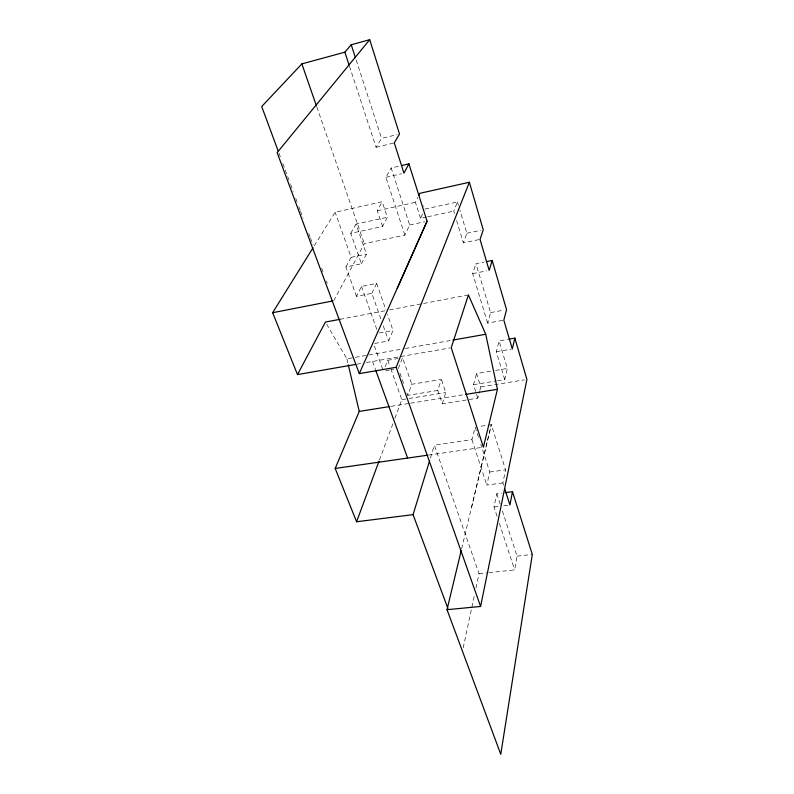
<?xml version="1.0" encoding="UTF-8"?>
<svg xmlns="http://www.w3.org/2000/svg" width="794" height="794" viewBox="0 0 794 794"><rect width="100%" height="100%" fill="white"/><g stroke="black" fill="none" stroke-linecap="round" stroke-linejoin="round"><path stroke-width="0.6" stroke-dasharray="3.97 2.98" d="M488.846 572.643L514.641 569.913L517.043 556.128L502.155 510.214M503.614 485.253L502.88 482.931L505.589 469.859L491.317 424.671L478.653 426.577M497.054 516.299L493.997 506.979L496.816 493.729L501.639 493.114M463.2 647.864L474.425 595.222M475.963 588.046L479.02 573.685L434.358 445.176L471.934 439.678L475.199 427.093L479.308 439.757M502.88 482.931L486.811 485.055L489.769 472.013L480.807 444.362M497.52 380.753L504.726 379.582L507.346 368.456L499.089 340.884L507.574 339.405M471.567 507.267L491.317 424.671L461.463 549.438M504.726 379.582L496.3 351.722L499.089 340.884M437.772 390.469L407.759 395.343L411.778 384.286L441.375 379.383L437.772 390.469L442.258 403.789L477.789 398.161L479.586 391.412M479.884 390.281L480.787 386.906L476.569 373.547L490.781 371.195M477.789 398.161L473.492 384.663L476.569 373.547M502.671 320.389L487.635 323.098L490.603 312.578L475.953 263.677L484.072 262.07M430.388 458.128L434.358 445.176M442.258 403.789L445.762 392.564L441.375 379.383M487.635 323.098L472.668 273.622L475.953 263.677M478.842 239.639L463.349 242.825L466.832 233.257L459.885 210.082M379.413 460.133L393.189 422.924M394.906 418.269L401.794 399.67L390.261 367.235M398.3 368.505L402.528 357.717L411.778 384.286M454.466 213.477L453.761 211.135L457.453 201.964L424.74 209.11L423.668 205.725M385.12 366.749L387.79 360.287L397.993 358.511M374.659 343.455L388.603 340.944L393.03 330.453L387.442 314.384M426.457 217.02L420.522 218.3L422.865 213.189M333.738 300.757L364.347 243.708L404.861 235.133L409.674 224.98L391.194 167.981L399.461 166.055M420.522 218.3L415.431 202.321L417.843 197.329M371.85 293.363L376.654 283.398L361.508 286.406L356.486 296.37L371.85 293.363L381.249 320.051M356.486 296.37L345.906 266.953L361.429 263.767L350.72 233.347L382.569 226.479L387.363 217.258L382.192 201.726L335.128 212.236L313.65 246.775M361.429 263.767L366.461 254.149L356 224.097L387.363 217.258M382.569 226.479L377.269 210.747L382.192 201.726M345.906 266.953L351.166 257.335L335.128 212.236M404.861 235.133L385.914 177.33L391.194 167.981M350.72 233.347L356 224.097M349.489 66.269L376.058 147.287L381.586 138.374L397.109 134.603M376.058 147.287L394.281 142.9M385.914 177.33L401.546 173.727M377.269 210.747L415.431 202.321M427.638 216.762L453.761 211.135M409.674 224.98L424.73 221.744M351.166 257.335L366.461 254.149M466.832 233.257L480.906 230.329M472.668 273.622L486.801 270.863M339.961 319.317L384.792 310.811M389.646 309.888L422.358 303.685M423.569 303.457L468.41 294.951M379.294 332.964L393.03 330.453M490.603 312.578L504.269 310.077M326.642 324.17L346.879 358.838L354.193 357.548M355.404 357.33L367.592 355.176M368.803 354.958L404.126 348.705M405.347 348.497L451.637 340.298M356.804 364.228L361.647 363.374M366.491 362.53L450.019 347.941M385.646 370.669L390.251 369.875M391.402 369.686L393.705 369.289M496.3 351.722L511.167 349.181M495.516 370.411L507.346 368.456M473.492 384.663L496.319 380.951M401.794 399.67L407.898 398.687M409.118 398.489L445.762 392.564M480.787 386.906L524.487 379.85M391.045 406.339L409.386 403.402M410.607 403.203L464.411 394.598M428.403 455.081L480.956 447.548M489.769 472.013L505.589 469.859M493.997 506.979L498.9 506.364M503.793 505.748L509.917 504.984M517.043 556.128L532.308 554.45M479.02 573.685L487.615 572.782M278.942 153.073L281.106 158.889M282.823 163.534L290.157 183.305M290.594 184.466L293.185 191.443M295.765 198.421L297.065 201.914M298.792 206.569L300.082 210.053M300.519 211.214L303.1 218.191M308.717 233.307L310.007 236.801M310.434 237.962L313.025 244.939M321.659 268.203L322.95 271.687M326.403 280.987L327.267 283.319M372.545 361.478L375.502 369.617M374.321 345.946L383.353 371.066M361.508 286.406L377.736 332.041M387.79 360.287L389.844 366.074M383.294 325.858L388.603 340.944M399.948 373.17L404.464 386.013M406.935 393.01L407.759 395.343M316.866 107.091L364.347 243.708M376.654 283.398L385.844 309.789M471.934 439.678L486.811 485.055M499.347 523.296L514.641 569.913M356.169 59.977L381.586 138.374M496.816 493.729L500.25 504.329M456.6 220.524L463.349 242.825M457.453 201.964L458.495 205.448M346.879 358.838L348.288 364.813"/><path stroke-width="1.19" d="M505.252 492.647L512.487 491.704L509.917 504.984L504.726 488.737M512.487 491.704L532.308 554.45L500.776 754.3L447.022 609.693L480.588 606.457L526.908 379.463L514.859 338.135L508.785 339.197M514.859 338.135L512.309 348.983L503.823 320.181L506.542 309.66L492.181 260.462L486.385 261.613M447.022 609.693L461.175 550.649M497.431 389.318L483.397 447.191L451.23 347.722L468.41 294.951L485.739 334.264L497.431 389.318L465.631 394.4M492.181 260.462L489.164 270.397L480.033 239.391L483.248 229.833L469.363 182.263L419.768 193.339L418.805 195.334M447.905 608.502L413.079 514.641L429.673 460.48M413.079 514.641L356.595 521.757L378.976 461.294M480.588 606.457L396.186 367.285L469.363 182.263M356.595 521.757L335.187 468.46L359.245 411.421L348.288 364.813M396.186 367.285L359.285 373.617L427.053 221.248L408.92 163.852L401.824 165.499M397.238 288.331L427.053 221.248M408.92 163.852L403.948 173.171L394.281 142.9L399.501 134.027L369.696 39.7L351.236 44.762L344.874 52.176L301.859 63.897L261.692 106.555L278.079 150.741M355.593 364.436L297.492 374.589L325.421 322.066L339.961 319.317M297.492 374.589L272.64 312.717L312.995 247.827M369.696 39.7L277.136 152.627L359.285 373.617M272.64 312.717L332.537 300.995M452.858 340.09L485.739 334.264M359.245 411.421L389.814 406.538M335.187 468.46L427.182 455.26M375.919 370.788L407.62 458.069M301.859 63.897L316.459 105.93M344.874 52.176L349.112 65.098M351.236 44.762L355.414 57.634"/></g></svg>
